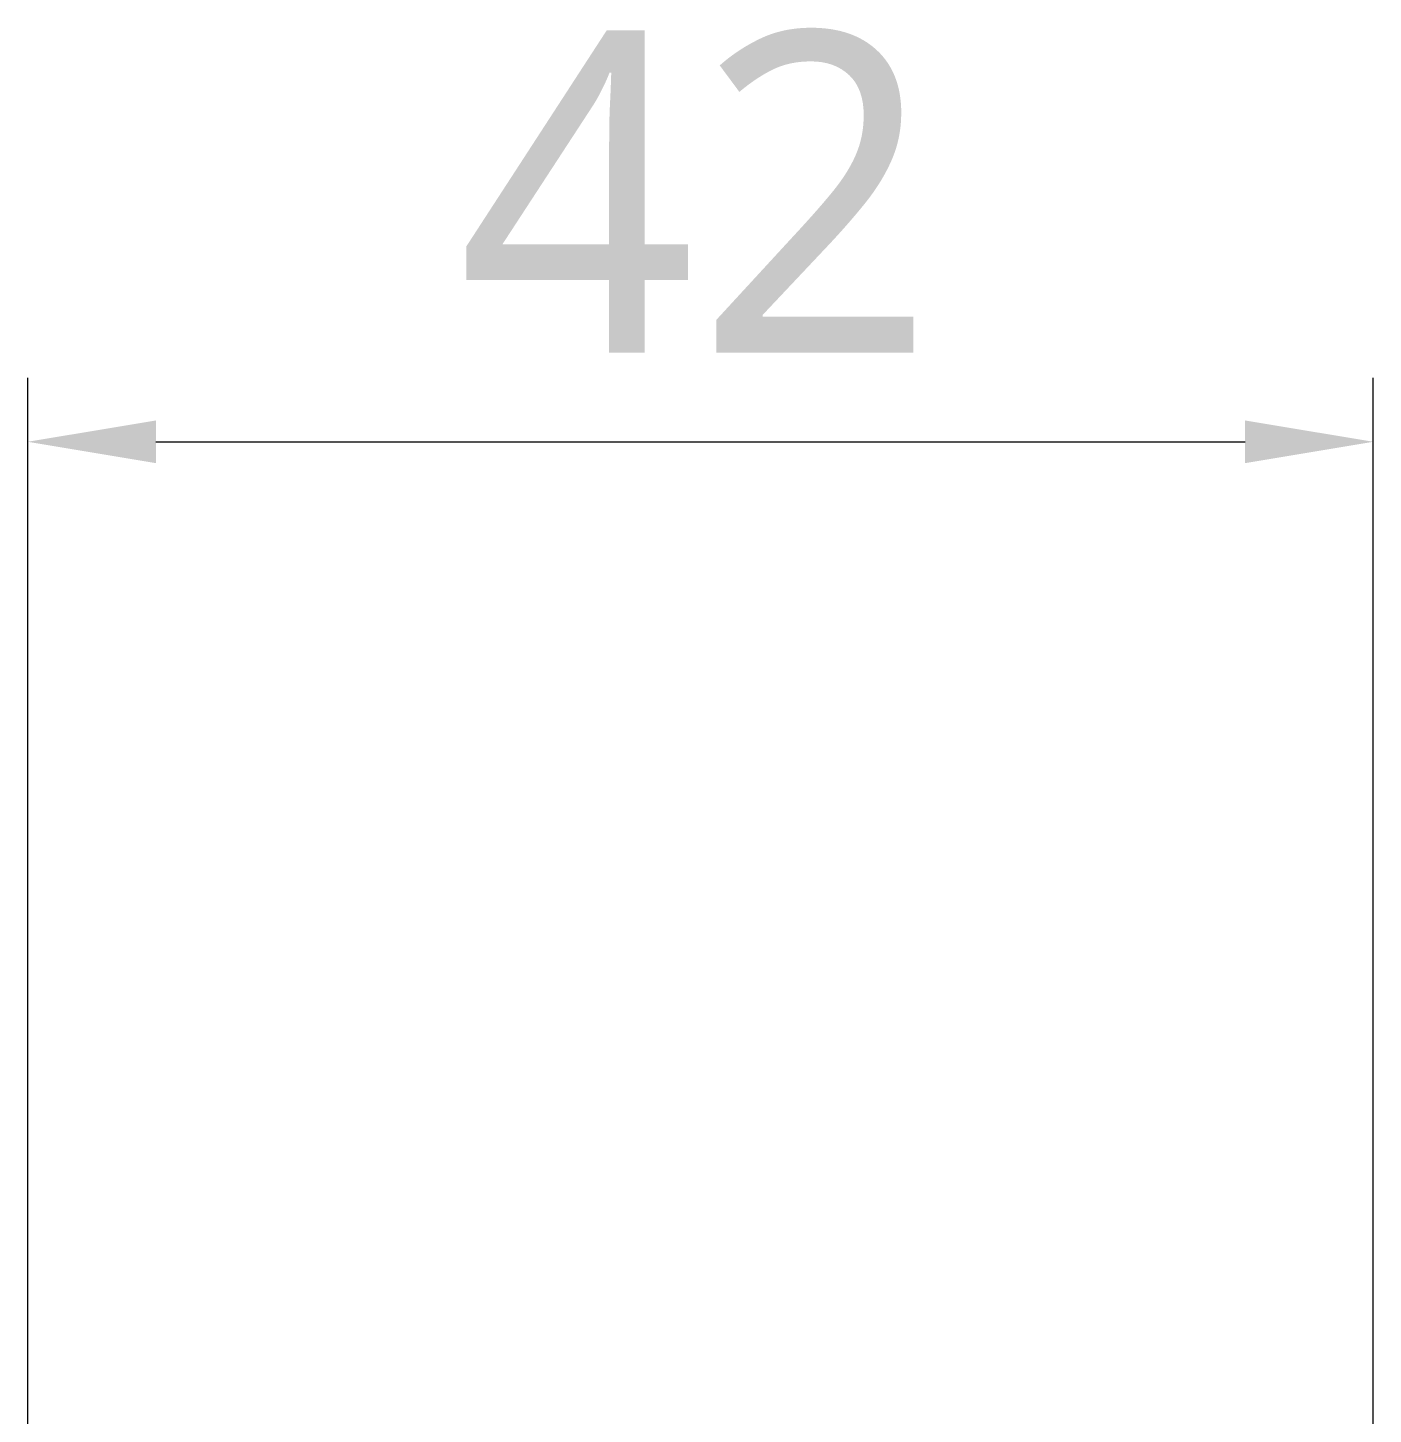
# Model space of a CAD drawing. Extents: x 857 to 1647, y 4681 to 5260.
# Drawn here: x 1064.28 to 1106.28, y 5090.4 to 5133.68 of the extents above; entities that cross this region are included whole.
import ezdxf

# ---------------------------------------------------------------- set-up
doc = ezdxf.new("R2010")
doc.units = 0
doc.header["$LTSCALE"] = 30
doc.header["$MEASUREMENT"] = 0
doc.header["$PDMODE"] = 3
doc.header["$PDSIZE"] = -10
doc.layers.get('0').update_dxf_attribs({"linetype": 'CONTINUOUS'})
doc.layers.get('DEFPOINTS').update_dxf_attribs({"linetype": 'CONTINUOUS'})
doc.styles.add('Daelim Dimension', font='NanumGothic.ttf')
doc.dimstyles.new('DEFAULT', dxfattribs={"dimscale": 2, "dimtxt": 2, "dimasz": 2, "dimexe": 0, "dimexo": 2, "dimgap": 1, "dimtad": 1, "dimdec": 1, "dimzin": 9, "dimdsep": 46, "dimtxsty": 'Daelim Dimension', "dimcen": 0.5, "dimclrd": 252, "dimclre": 252, "dimclrt": 3, "dimadec": 1, "dimazin": 0, "dimtfac": 1, "dimtdec": 1, "dimtix": 1, "dimtmove": 0, "dimatfit": 3, "dimfxl": 0, "dimtolj": 1, "dimtzin": 1, "dimlwd": 9, "dimlwe": 9, "dimarcsym": 0})

# ---------------------------------------------------------------- blocks, each defined once
blk = doc.blocks.new('*D39')
at = {"color": 5, "lineweight": 9, "ltscale": 0.5}
for p, q in [((1064.282, 5054.772), (1064.282, 5122.756)), ((1106.282, 5054.772), (1106.282, 5122.756)), ((1068.282, 5120.756), (1102.282, 5120.756))]:
    blk.add_line(p, q, dxfattribs=at)
at = {"color": 5, "ltscale": 0.5}
for points in [[(1068.282, 5121.422), (1068.282, 5120.089), (1064.282, 5120.756)], [(1102.282, 5121.422), (1102.282, 5120.089), (1106.282, 5120.756)]]:
    blk.add_solid(points, dxfattribs=at)
at = {"layer": 'DEFPOINTS', "color": 0, "ltscale": 0.5}
for p in [(1106.282, 5120.756), (1064.282, 5050.772), (1106.282, 5050.772)]:
    blk.add_point(p, dxfattribs=at)
at = {"color": 7, "ltscale": 0.5, "insert": (1085.153, 5133.542), "char_height": 10, "width": 13.93333, "attachment_point": 2, "style": 'Daelim Dimension'}
blk.add_mtext('\\A1;42', dxfattribs=at)

msp = doc.modelspace()

# ---------------------------------------------------------------- dimensions: what is measured, and where the dimension line sits
at = {"color": 5, "ltscale": 0.5}
dim = msp.add_linear_dim(base=(1106.282, 5120.756), p1=(1064.282, 5050.772), p2=(1106.282, 5050.772), dimstyle='DEFAULT', override={"dimtxt": 5, "dimexe": 1, "dimdec": 0, "dimclrd": 5, "dimclre": 5, "dimclrt": 7}, dxfattribs=at)
dim.commit()
dim.dimension.update_dxf_attribs({"geometry": '*D39', "text_midpoint": (1085.153, 5120.756), "dimtype": 160})

doc.saveas('drawing.dxf')
